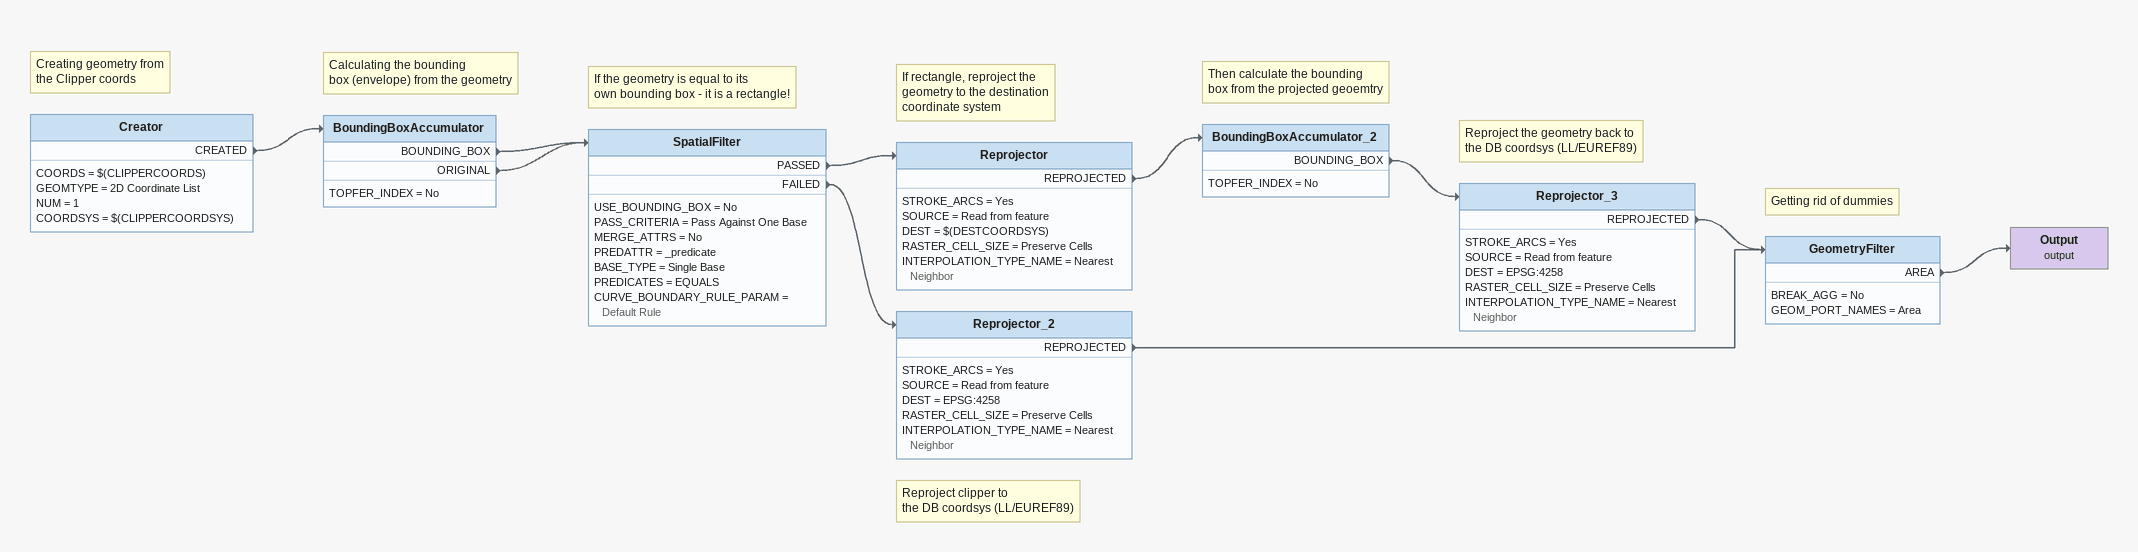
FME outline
Note: Creating geometry from / the Clipper coords
Creator
    COORDS = $(CLIPPERCOORDS)
    GEOMTYPE = 2D Coordinate List
    NUM = 1
    COORDSYS = $(CLIPPERCOORDSYS)
    CREATED -> BoundingBoxAccumulator
Note: Calculating the bounding / box (envelope) from the geometry
BoundingBoxAccumulator
    TOPFER_INDEX = No
    BOUNDING_BOX -> SpatialFilter
    ORIGINAL -> SpatialFilter
Note: If the geometry is equal to its / own bounding box - it is a rectangle!
SpatialFilter
    USE_BOUNDING_BOX = No
    PASS_CRITERIA = Pass Against One Base
    MERGE_ATTRS = No
    PREDATTR = _predicate
    BASE_TYPE = Single Base
    PREDICATES = EQUALS
    CURVE_BOUNDARY_RULE_PARAM = Default Rule
    PASSED -> Reprojector
    FAILED -> Reprojector_2
Note: If rectangle, reproject the / geometry to the destination / coordinate system
Reprojector
    STROKE_ARCS = Yes
    SOURCE = Read from feature
    DEST = $(DESTCOORDSYS)
    RASTER_CELL_SIZE = Preserve Cells
    INTERPOLATION_TYPE_NAME = Nearest Neighbor
    REPROJECTED -> BoundingBoxAccumulator_2
Note: Then calculate the bounding / box from the projected geoemtry
BoundingBoxAccumulator_2
    TOPFER_INDEX = No
    BOUNDING_BOX -> Reprojector_3
Note: Reproject the geometry back to / the DB coordsys (LL/EUREF89)
Reprojector_3
    STROKE_ARCS = Yes
    SOURCE = Read from feature
    DEST = EPSG:4258
    RASTER_CELL_SIZE = Preserve Cells
    INTERPOLATION_TYPE_NAME = Nearest Neighbor
    REPROJECTED -> GeometryFilter
Note: Reproject clipper to / the DB coordsys (LL/EUREF89)
Reprojector_2
    STROKE_ARCS = Yes
    SOURCE = Read from feature
    DEST = EPSG:4258
    RASTER_CELL_SIZE = Preserve Cells
    INTERPOLATION_TYPE_NAME = Nearest Neighbor
    REPROJECTED -> GeometryFilter
Note: Getting rid of dummies
GeometryFilter
    BREAK_AGG = No
    GEOM_PORT_NAMES = Area
    AREA -> Output (output)
Output (output)
